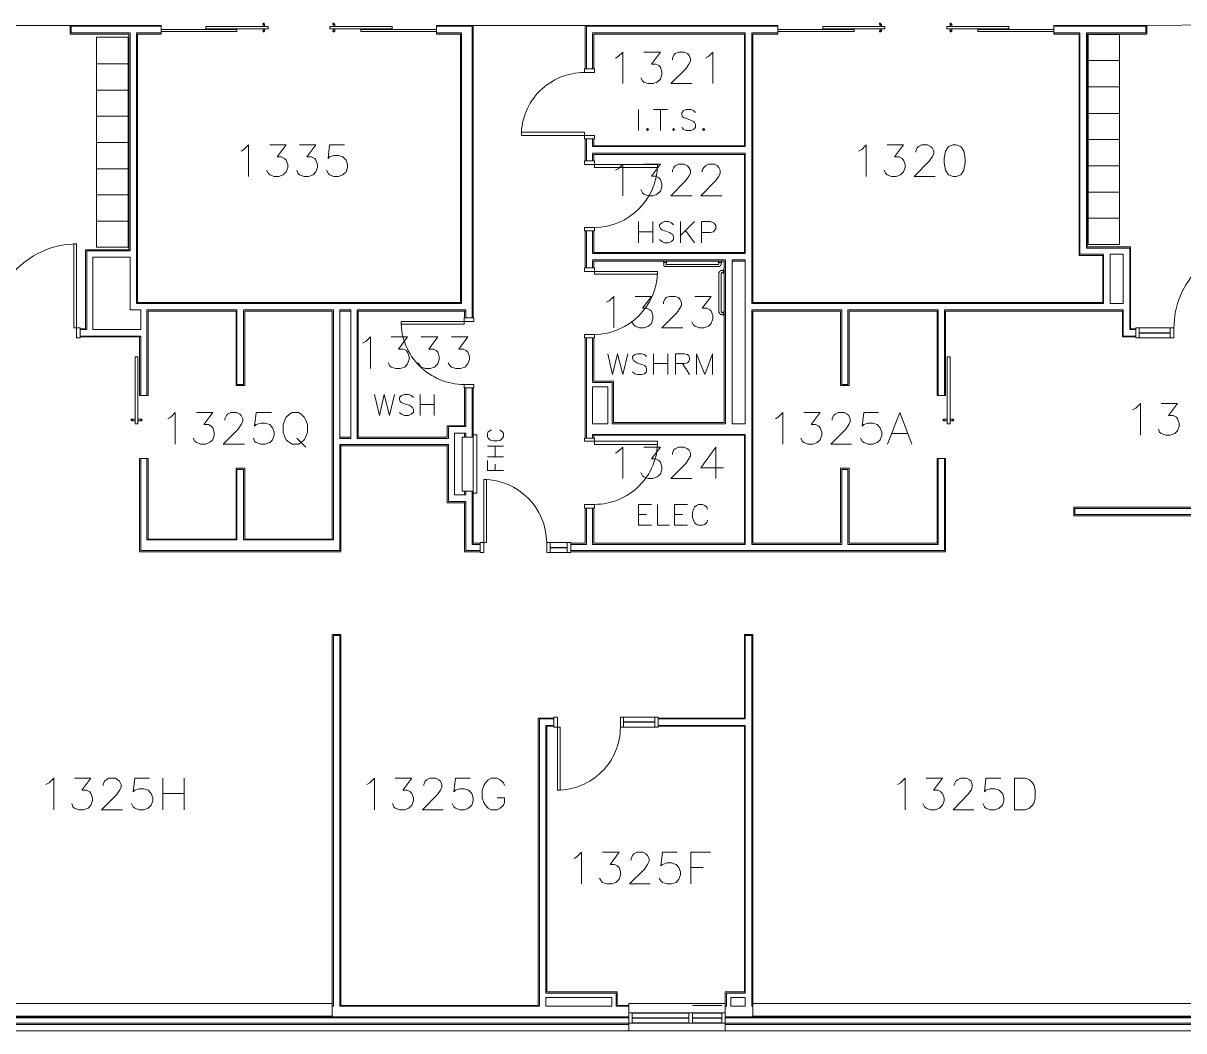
# Model space of a CAD drawing. Header units: millimetres. Extents: x 171 to 6612, y 356 to 4695.
# Drawn here: x 3106 to 3770, y 1462 to 2038 of the extents above; entities that cross this region are included whole.
import ezdxf

# ---------------------------------------------------------------- set-up
doc = ezdxf.new("R2010")
doc.units = ezdxf.units.MM
for name, color, linetype in [('descriptions', 252, 'Continuous'), ('doors', 170, 'Continuous'), ('rooms', 30, 'Continuous'), ('walls', 7, 'Continuous'), ('washrooms', 192, 'Continuous')]:
    doc.layers.add(name, color=color, linetype=linetype)

msp = doc.modelspace()

# ---------------------------------------------------------------- linework, layer by layer
at = {"layer": 'descriptions', "lineweight": 9}
for points in [[(3457.8, 1988.45), (3457.8, 1976.29)], [(3466.46, 1988.45), (3474.41, 1988.45)], [(3470.43, 1988.45), (3470.43, 1976.29)], [(3490.55, 1986.58), (3489.38, 1987.75), (3487.74, 1988.45), (3485.4, 1988.45), (3483.53, 1987.75), (3482.6, 1986.58), (3482.6, 1985.41), (3483.06, 1984.24), (3483.53, 1983.78), (3484.7, 1983.31), (3488.21, 1982.14), (3489.38, 1981.44), (3489.85, 1980.97), (3490.55, 1979.8), (3490.55, 1978.16), (3489.38, 1976.99), (3487.74, 1976.29), (3485.4, 1976.29), (3483.53, 1976.99), (3482.6, 1978.16)], [(3457.8, 1924.36), (3457.8, 1912.2)], [(3465.99, 1924.36), (3465.99, 1912.2)], [(3477.92, 1922.49), (3476.75, 1923.66), (3475.11, 1924.36), (3472.77, 1924.36), (3471.13, 1923.66), (3469.97, 1922.49), (3469.97, 1921.55), (3470.43, 1920.38), (3471.13, 1919.68), (3472.3, 1919.21), (3475.58, 1918.04), (3476.75, 1917.34), (3477.45, 1916.88), (3477.92, 1915.71), (3477.92, 1914.07), (3476.75, 1912.9), (3475.11, 1912.2), (3472.77, 1912.2), (3471.13, 1912.9), (3469.97, 1914.07)], [(3481.9, 1924.36), (3481.9, 1912.2)], [(3489.85, 1924.36), (3481.9, 1916.41)], [(3493.82, 1912.2), (3493.82, 1924.36), (3498.97, 1924.36), (3500.84, 1923.66), (3501.31, 1923.19), (3502.01, 1922.02), (3502.01, 1920.38), (3501.31, 1919.21), (3500.84, 1918.51), (3498.97, 1918.04), (3493.82, 1918.04)], [(3457.8, 1918.51), (3465.99, 1918.51)], [(3484.7, 1919.21), (3489.85, 1912.2)], [(3306.93, 1825.41), (3309.73, 1813.48), (3312.54, 1825.41), (3315.58, 1813.48), (3318.39, 1825.41)], [(3329.15, 1823.78), (3327.98, 1824.95), (3326.34, 1825.41), (3324, 1825.41), (3322.36, 1824.95), (3321.19, 1823.78), (3321.19, 1822.61), (3321.66, 1821.44), (3322.36, 1820.97), (3323.53, 1820.27), (3326.81, 1819.33), (3327.98, 1818.63), (3328.68, 1818.16), (3329.15, 1816.99), (3329.15, 1815.12), (3327.98, 1814.19), (3326.34, 1813.48), (3324, 1813.48), (3322.36, 1814.19), (3321.19, 1815.12)], [(3333.12, 1825.41), (3333.12, 1813.48)], [(3341.08, 1825.41), (3341.08, 1813.48)], [(3333.12, 1819.8), (3341.08, 1819.8)], [(3465.29, 1750.79), (3457.8, 1750.79), (3457.8, 1762.72), (3465.29, 1762.72)], [(3468.8, 1762.72), (3468.8, 1750.79), (3475.58, 1750.79)], [(3485.87, 1750.79), (3478.39, 1750.79), (3478.39, 1762.72), (3485.87, 1762.72)], [(3497.33, 1759.92), (3496.87, 1761.09), (3495.7, 1762.02), (3494.53, 1762.72), (3492.19, 1762.72), (3491.02, 1762.02), (3489.85, 1761.09), (3489.38, 1759.92), (3488.68, 1758.05), (3488.68, 1755.24), (3489.38, 1753.6), (3489.85, 1752.43), (3491.02, 1751.26), (3492.19, 1750.79), (3494.53, 1750.79), (3495.7, 1751.26), (3496.87, 1752.43), (3497.33, 1753.6)], [(3457.8, 1756.88), (3462.48, 1756.88)], [(3478.39, 1756.88), (3483.06, 1756.88)]]:
    msp.add_lwpolyline(points, dxfattribs=at)
for points in [[(3462.95, 1977.46), (3462.48, 1976.99), (3462.95, 1976.29), (3463.65, 1976.99)], [(3477.92, 1977.46), (3477.45, 1976.99), (3477.92, 1976.29), (3478.39, 1976.99)], [(3494.99, 1977.46), (3494.53, 1976.99), (3494.99, 1976.29), (3495.7, 1976.99)]]:
    msp.add_lwpolyline(points, close=True, dxfattribs=at)
at = {"layer": 'descriptions', "lineweight": 5}
for points in [[(3373.59, 1805.3), (3372.89, 1804.83), (3371.95, 1804.13), (3371.49, 1803.19), (3371.49, 1801.55), (3371.95, 1800.62), (3372.89, 1799.68), (3373.59, 1799.21), (3374.99, 1798.98), (3377.1, 1798.98), (3378.5, 1799.21), (3379.21, 1799.68), (3380.14, 1800.62), (3380.61, 1801.55), (3380.61, 1803.19), (3380.14, 1804.13), (3379.21, 1804.83), (3378.5, 1805.3)], [(3371.49, 1795.94), (3380.61, 1795.94)], [(3375.93, 1789.86), (3375.93, 1795.94)], [(3371.49, 1789.86), (3380.61, 1789.86)], [(3380.61, 1782.14), (3371.49, 1782.14), (3371.49, 1787.75)], [(3375.93, 1782.14), (3375.93, 1785.65)]]:
    msp.add_lwpolyline(points, dxfattribs=at)
at = {"layer": 'doors', "lineweight": 9}
for centre, radius, start, end in [((3426.91, 1973.5), 36.01, 89.97254, 180.02746), ((3432.3, 1957.34), 36.49, 270.73452, 359.26548), ((3136.6, 1863.58), 47.92, 89.95887, 180.04113), ((3811.92, 1863.58), 47.92, 89.95887, 180.04113), ((3432.3, 1896.29), 36.49, 270.73452, 359.26548), ((3358.14, 1867.27), 36.01, 179.97254, 270.02746), ((3432.79, 1798.73), 36.01, 269.97254, 0.02746), ((3368.91, 1740.5), 36.49, 0.73452, 89.26548), ((3411.5, 1635.46), 36.01, 269.97254, 0.02746)]:
    msp.add_arc(centre, radius, start, end, dxfattribs=at)
at = {"layer": 'rooms', "lineweight": 9}
for points in [[(3444.7, 2017.69), (3446.34, 2018.63), (3448.91, 2021.2), (3448.91, 2003.19)], [(3460.84, 2021.2), (3470.43, 2021.2), (3465.29, 2014.18), (3467.86, 2014.18), (3469.5, 2013.48), (3470.43, 2012.55), (3471.13, 2009.97), (3471.13, 2008.34), (3470.43, 2005.76), (3468.56, 2003.89), (3465.99, 2003.19), (3463.42, 2003.19), (3460.84, 2003.89), (3460.14, 2004.83), (3459.21, 2006.47)], [(3477.22, 2016.76), (3477.22, 2017.69), (3478.15, 2019.33), (3478.85, 2020.27), (3480.73, 2021.2), (3484, 2021.2), (3485.87, 2020.27), (3486.57, 2019.33), (3487.51, 2017.69), (3487.51, 2016.06), (3486.57, 2014.18), (3484.94, 2011.61), (3476.28, 2003.19), (3488.44, 2003.19)], [(3496.16, 2017.69), (3497.8, 2018.63), (3500.37, 2021.2), (3500.37, 2003.19)], [(3230.67, 1964.59), (3232.31, 1965.53), (3234.88, 1968.1), (3234.88, 1950.09)], [(3247.04, 1968.1), (3256.4, 1968.1), (3251.25, 1961.32), (3253.83, 1961.32), (3255.46, 1960.38), (3256.4, 1959.45), (3257.33, 1956.88), (3257.33, 1955.24), (3256.4, 1952.66), (3254.76, 1951.03), (3252.19, 1950.09), (3249.62, 1950.09), (3247.04, 1951.03), (3246.11, 1951.96), (3245.17, 1953.6)], [(3264.12, 1968.1), (3273.47, 1968.1), (3268.33, 1961.32), (3270.9, 1961.32), (3272.77, 1960.38), (3273.47, 1959.45), (3274.41, 1956.88), (3274.41, 1955.24), (3273.47, 1952.66), (3271.84, 1951.03), (3269.26, 1950.09), (3266.69, 1950.09), (3264.12, 1951.03), (3263.18, 1951.96), (3262.48, 1953.6)], [(3289.85, 1968.1), (3281.19, 1968.1), (3280.49, 1960.38), (3281.19, 1961.32), (3283.77, 1962.02), (3286.34, 1962.02), (3288.91, 1961.32), (3290.78, 1959.45), (3291.49, 1956.88), (3291.49, 1955.24), (3290.78, 1952.66), (3288.91, 1951.03), (3286.34, 1950.09), (3283.77, 1950.09), (3281.19, 1951.03), (3280.49, 1951.96), (3279.56, 1953.6)], [(3583.65, 1964.59), (3585.52, 1965.53), (3588.09, 1968.1), (3588.09, 1950.09)], [(3600.02, 1968.1), (3609.38, 1968.1), (3604.23, 1961.32), (3606.81, 1961.32), (3608.68, 1960.38), (3609.38, 1959.45), (3610.32, 1956.88), (3610.32, 1955.24), (3609.38, 1952.66), (3607.74, 1951.03), (3605.17, 1950.09), (3602.6, 1950.09), (3600.02, 1951.03), (3599.09, 1951.96), (3598.39, 1953.6)], [(3616.4, 1963.89), (3616.4, 1964.59), (3617.1, 1966.47), (3618.04, 1967.17), (3619.67, 1968.1), (3623.18, 1968.1), (3624.82, 1967.17), (3625.75, 1966.47), (3626.69, 1964.59), (3626.69, 1962.96), (3625.75, 1961.32), (3624.12, 1958.75), (3615.46, 1950.09), (3627.39, 1950.09)], [(3444.7, 1953.6), (3446.34, 1954.54), (3448.91, 1957.11), (3448.91, 1939.1)], [(3460.84, 1957.11), (3470.43, 1957.11), (3465.29, 1950.33), (3467.86, 1950.33), (3469.5, 1949.39), (3470.43, 1948.45), (3471.13, 1945.88), (3471.13, 1944.24), (3470.43, 1941.67), (3468.56, 1940.03), (3465.99, 1939.1), (3463.42, 1939.1), (3460.84, 1940.03), (3460.14, 1940.73), (3459.21, 1942.61)], [(3477.22, 1952.66), (3477.22, 1953.6), (3478.15, 1955.24), (3478.85, 1956.17), (3480.73, 1957.11), (3484, 1957.11), (3485.87, 1956.17), (3486.57, 1955.24), (3487.51, 1953.6), (3487.51, 1951.96), (3486.57, 1950.33), (3484.94, 1947.75), (3476.28, 1939.1), (3488.44, 1939.1)], [(3494.29, 1952.66), (3494.29, 1953.6), (3495.23, 1955.24), (3496.16, 1956.17), (3497.8, 1957.11), (3501.31, 1957.11), (3502.95, 1956.17), (3503.88, 1955.24), (3504.59, 1953.6), (3504.59, 1951.96), (3503.88, 1950.33), (3502.01, 1947.75), (3493.59, 1939.1), (3505.52, 1939.1)], [(3439.56, 1878.28), (3441.19, 1878.98), (3443.77, 1881.55), (3443.77, 1863.54)], [(3455.93, 1881.55), (3465.29, 1881.55), (3460.14, 1874.77), (3462.71, 1874.77), (3464.35, 1873.83), (3465.29, 1873.13), (3465.99, 1870.56), (3465.99, 1868.69), (3465.29, 1866.12), (3463.65, 1864.48), (3461.08, 1863.54), (3458.5, 1863.54), (3455.93, 1864.48), (3454.99, 1865.41), (3454.06, 1867.05)], [(3472.07, 1877.34), (3472.07, 1878.28), (3473.01, 1879.92), (3473.71, 1880.85), (3475.58, 1881.55), (3478.85, 1881.55), (3480.73, 1880.85), (3481.43, 1879.92), (3482.36, 1878.28), (3482.36, 1876.41), (3481.43, 1874.77), (3479.79, 1872.2), (3471.13, 1863.54), (3483.3, 1863.54)], [(3490.08, 1881.55), (3499.44, 1881.55), (3494.29, 1874.77), (3496.87, 1874.77), (3498.74, 1873.83), (3499.44, 1873.13), (3500.37, 1870.56), (3500.37, 1868.69), (3499.44, 1866.12), (3497.8, 1864.48), (3495.23, 1863.54), (3492.66, 1863.54), (3490.08, 1864.48), (3489.15, 1865.41), (3488.44, 1867.05)], [(3300.14, 1854.89), (3302.01, 1855.82), (3304.59, 1858.4), (3304.59, 1840.38)], [(3316.52, 1858.4), (3325.87, 1858.4), (3320.73, 1851.38), (3323.3, 1851.38), (3325.17, 1850.68), (3325.87, 1849.74), (3326.81, 1847.17), (3326.81, 1845.53), (3325.87, 1842.96), (3324.23, 1841.09), (3321.66, 1840.38), (3319.09, 1840.38), (3316.52, 1841.09), (3315.58, 1842.02), (3314.88, 1843.66)], [(3333.59, 1858.4), (3343.18, 1858.4), (3338.04, 1851.38), (3340.61, 1851.38), (3342.25, 1850.68), (3343.18, 1849.74), (3343.88, 1847.17), (3343.88, 1845.53), (3343.18, 1842.96), (3341.31, 1841.09), (3338.74, 1840.38), (3336.16, 1840.38), (3333.59, 1841.09), (3332.89, 1842.02), (3331.95, 1843.66)], [(3350.9, 1858.4), (3360.26, 1858.4), (3355.11, 1851.38), (3357.69, 1851.38), (3359.32, 1850.68), (3360.26, 1849.74), (3361.19, 1847.17), (3361.19, 1845.53), (3360.26, 1842.96), (3358.62, 1841.09), (3356.05, 1840.38), (3353.47, 1840.38), (3350.9, 1841.09), (3349.97, 1842.02), (3349.03, 1843.66)], [(3740.37, 1816.76), (3742.25, 1817.69), (3744.82, 1820.27), (3744.82, 1802.26)], [(3756.75, 1820.27), (3766.1, 1820.27), (3760.96, 1813.48), (3763.53, 1813.48), (3765.4, 1812.55), (3766.1, 1811.61), (3767.04, 1809.04), (3767.04, 1807.4), (3766.1, 1804.83), (3764.47, 1803.19), (3761.89, 1802.26), (3759.32, 1802.26), (3756.75, 1803.19), (3755.81, 1803.89), (3755.11, 1805.76)], [(3188.8, 1811.61), (3190.43, 1812.55), (3193.01, 1815.12), (3193.01, 1797.11)], [(3205.17, 1815.12), (3214.53, 1815.12), (3209.38, 1808.34), (3211.95, 1808.34), (3213.59, 1807.4), (3214.53, 1806.47), (3215.23, 1803.89), (3215.23, 1802.26), (3214.53, 1799.68), (3212.66, 1798.05), (3210.32, 1797.11), (3207.74, 1797.11), (3205.17, 1798.05), (3204.24, 1798.75), (3203.3, 1800.62)], [(3221.31, 1810.91), (3221.31, 1811.61), (3222.25, 1813.48), (3222.95, 1814.19), (3224.82, 1815.12), (3228.09, 1815.12), (3229.97, 1814.19), (3230.67, 1813.48), (3231.6, 1811.61), (3231.6, 1809.98), (3230.67, 1808.34), (3229.03, 1805.76), (3220.38, 1797.11), (3232.54, 1797.11)], [(3247.98, 1815.12), (3239.32, 1815.12), (3238.39, 1807.4), (3239.32, 1808.34), (3241.9, 1809.04), (3244.47, 1809.04), (3247.04, 1808.34), (3248.68, 1806.47), (3249.62, 1803.89), (3249.62, 1802.26), (3248.68, 1799.68), (3247.04, 1798.05), (3244.47, 1797.11), (3241.9, 1797.11), (3239.32, 1798.05), (3238.39, 1798.75), (3237.69, 1800.62)], [(3536.16, 1811.61), (3537.8, 1812.55), (3540.37, 1815.12), (3540.37, 1797.11)], [(3552.3, 1815.12), (3561.66, 1815.12), (3556.51, 1808.34), (3559.09, 1808.34), (3560.96, 1807.4), (3561.66, 1806.47), (3562.6, 1803.89), (3562.6, 1802.26), (3561.66, 1799.68), (3560.02, 1798.05), (3557.45, 1797.11), (3554.88, 1797.11), (3552.3, 1798.05), (3551.37, 1798.75), (3550.67, 1800.62)], [(3568.68, 1810.91), (3568.68, 1811.61), (3569.38, 1813.48), (3570.32, 1814.19), (3571.95, 1815.12), (3575.46, 1815.12), (3577.1, 1814.19), (3578.04, 1813.48), (3578.97, 1811.61), (3578.97, 1809.98), (3578.04, 1808.34), (3576.4, 1805.76), (3567.74, 1797.11), (3579.67, 1797.11)], [(3595.11, 1815.12), (3586.69, 1815.12), (3585.75, 1807.4), (3586.69, 1808.34), (3589.26, 1809.04), (3591.84, 1809.04), (3594.41, 1808.34), (3596.05, 1806.47), (3596.98, 1803.89), (3596.98, 1802.26), (3596.05, 1799.68), (3594.41, 1798.05), (3591.84, 1797.11), (3589.26, 1797.11), (3586.69, 1798.05), (3585.75, 1798.75), (3584.82, 1800.62)], [(3600.26, 1797.11), (3607.27, 1815.12), (3614.06, 1797.11)], [(3262.48, 1800.62), (3267.63, 1795.47)], [(3602.83, 1803.19), (3611.49, 1803.19)], [(3444.7, 1791.96), (3446.34, 1792.9), (3448.91, 1795.47), (3448.91, 1777.46)], [(3460.84, 1795.47), (3470.43, 1795.47), (3465.29, 1788.69), (3467.86, 1788.69), (3469.5, 1787.75), (3470.43, 1786.82), (3471.13, 1784.24), (3471.13, 1782.61), (3470.43, 1780.03), (3468.56, 1778.4), (3465.99, 1777.46), (3463.42, 1777.46), (3460.84, 1778.4), (3460.14, 1779.1), (3459.21, 1780.97)], [(3477.22, 1791.26), (3477.22, 1791.96), (3478.15, 1793.83), (3478.85, 1794.54), (3480.73, 1795.47), (3484, 1795.47), (3485.87, 1794.54), (3486.57, 1793.83), (3487.51, 1791.96), (3487.51, 1790.33), (3486.57, 1788.69), (3484.94, 1786.12), (3476.28, 1777.46), (3488.44, 1777.46)], [(3502.01, 1777.46), (3502.01, 1795.47), (3493.59, 1783.54), (3506.46, 1783.54)], [(3119.09, 1602.72), (3120.96, 1603.66), (3123.53, 1606.23), (3123.53, 1588.22)], [(3135.46, 1606.23), (3144.82, 1606.23), (3139.67, 1599.45), (3142.25, 1599.45), (3144.12, 1598.51), (3144.82, 1597.58), (3145.76, 1595.01), (3145.76, 1593.37), (3144.82, 1590.79), (3143.18, 1589.16), (3140.61, 1588.22), (3138.04, 1588.22), (3135.46, 1589.16), (3134.53, 1589.86), (3133.83, 1591.73)], [(3151.84, 1602.02), (3151.84, 1602.72), (3152.54, 1604.6), (3153.48, 1605.3), (3155.11, 1606.23), (3158.62, 1606.23), (3160.26, 1605.3), (3161.19, 1604.6), (3162.13, 1602.72), (3162.13, 1601.09), (3161.19, 1599.45), (3159.56, 1596.88), (3150.9, 1588.22), (3162.83, 1588.22)], [(3178.27, 1606.23), (3169.85, 1606.23), (3168.91, 1598.51), (3169.85, 1599.45), (3172.42, 1600.15), (3175, 1600.15), (3177.57, 1599.45), (3179.21, 1597.58), (3180.14, 1595.01), (3180.14, 1593.37), (3179.21, 1590.79), (3177.57, 1589.16), (3175, 1588.22), (3172.42, 1588.22), (3169.85, 1589.16), (3168.91, 1589.86), (3167.98, 1591.73)], [(3185.99, 1606.23), (3185.99, 1588.22)], [(3198.15, 1606.23), (3198.15, 1588.22)], [(3302.48, 1602.72), (3304.35, 1603.66), (3306.93, 1606.23), (3306.93, 1588.22)], [(3318.85, 1606.23), (3328.21, 1606.23), (3323.07, 1599.45), (3325.64, 1599.45), (3327.51, 1598.51), (3328.21, 1597.58), (3329.15, 1595.01), (3329.15, 1593.37), (3328.21, 1590.79), (3326.57, 1589.16), (3324, 1588.22), (3321.43, 1588.22), (3318.85, 1589.16), (3317.92, 1589.86), (3317.22, 1591.73)], [(3335.23, 1602.02), (3335.23, 1602.72), (3335.93, 1604.6), (3336.87, 1605.3), (3338.5, 1606.23), (3342.01, 1606.23), (3343.65, 1605.3), (3344.59, 1604.6), (3345.52, 1602.72), (3345.52, 1601.09), (3344.59, 1599.45), (3342.95, 1596.88), (3334.29, 1588.22), (3346.22, 1588.22)], [(3361.66, 1606.23), (3353.24, 1606.23), (3352.3, 1598.51), (3353.24, 1599.45), (3355.81, 1600.15), (3358.39, 1600.15), (3360.73, 1599.45), (3362.6, 1597.58), (3363.3, 1595.01), (3363.3, 1593.37), (3362.6, 1590.79), (3360.73, 1589.16), (3358.39, 1588.22), (3355.81, 1588.22), (3353.24, 1589.16), (3352.3, 1589.86), (3351.37, 1591.73)], [(3381.31, 1602.02), (3380.61, 1603.66), (3378.74, 1605.3), (3377.1, 1606.23), (3373.59, 1606.23), (3371.95, 1605.3), (3370.32, 1603.66), (3369.38, 1602.02), (3368.45, 1599.45), (3368.45, 1595.01), (3369.38, 1592.43), (3370.32, 1590.79), (3371.95, 1589.16), (3373.59, 1588.22), (3377.1, 1588.22), (3378.74, 1589.16), (3380.61, 1590.79), (3381.31, 1592.43), (3381.31, 1595.01), (3377.1, 1595.01)], [(3605.87, 1602.72), (3607.74, 1603.66), (3610.32, 1606.23), (3610.32, 1588.22)], [(3622.25, 1606.23), (3631.6, 1606.23), (3626.46, 1599.45), (3629.03, 1599.45), (3630.67, 1598.51), (3631.6, 1597.58), (3632.54, 1595.01), (3632.54, 1593.37), (3631.6, 1590.79), (3629.96, 1589.16), (3627.39, 1588.22), (3624.82, 1588.22), (3622.25, 1589.16), (3621.31, 1589.86), (3620.37, 1591.73)], [(3638.39, 1602.02), (3638.39, 1602.72), (3639.32, 1604.6), (3640.26, 1605.3), (3641.89, 1606.23), (3645.4, 1606.23), (3647.04, 1605.3), (3647.98, 1604.6), (3648.68, 1602.72), (3648.68, 1601.09), (3647.98, 1599.45), (3646.11, 1596.88), (3637.68, 1588.22), (3649.61, 1588.22)], [(3665.05, 1606.23), (3656.4, 1606.23), (3655.7, 1598.51), (3656.4, 1599.45), (3658.97, 1600.15), (3661.54, 1600.15), (3664.12, 1599.45), (3665.99, 1597.58), (3666.69, 1595.01), (3666.69, 1593.37), (3665.99, 1590.79), (3664.12, 1589.16), (3661.54, 1588.22), (3658.97, 1588.22), (3656.4, 1589.16), (3655.7, 1589.86), (3654.76, 1591.73)], [(3185.99, 1597.58), (3198.15, 1597.58)], [(3421.08, 1560.39), (3422.71, 1561.32), (3425.29, 1563.89), (3425.29, 1545.88)], [(3437.22, 1563.89), (3446.81, 1563.89), (3441.66, 1556.88), (3444.23, 1556.88), (3445.87, 1556.17), (3446.81, 1555.24), (3447.51, 1552.67), (3447.51, 1551.03), (3446.81, 1548.46), (3444.94, 1546.58), (3442.36, 1545.88), (3439.79, 1545.88), (3437.22, 1546.58), (3436.52, 1547.52), (3435.58, 1549.16)], [(3453.59, 1559.45), (3453.59, 1560.39), (3454.53, 1562.02), (3455.23, 1562.96), (3457.1, 1563.89), (3460.37, 1563.89), (3462.01, 1562.96), (3462.95, 1562.02), (3463.88, 1560.39), (3463.88, 1558.75), (3462.95, 1556.88), (3461.31, 1554.3), (3452.66, 1545.88), (3464.59, 1545.88)], [(3480.02, 1563.89), (3471.6, 1563.89), (3470.67, 1556.17), (3471.6, 1556.88), (3474.18, 1557.81), (3476.75, 1557.81), (3479.32, 1556.88), (3480.96, 1555.24), (3481.9, 1552.67), (3481.9, 1551.03), (3480.96, 1548.46), (3479.32, 1546.58), (3476.75, 1545.88), (3474.18, 1545.88), (3471.6, 1546.58), (3470.67, 1547.52), (3469.73, 1549.16)], [(3487.74, 1545.88), (3487.74, 1563.89), (3498.97, 1563.89)], [(3487.74, 1555.24), (3494.76, 1555.24)]]:
    msp.add_lwpolyline(points, dxfattribs=at)
for points in [[(3637.68, 1968.1), (3635.11, 1967.17), (3633.47, 1964.59), (3632.54, 1960.38), (3632.54, 1957.81), (3633.47, 1953.6), (3635.11, 1951.03), (3637.68, 1950.09), (3639.56, 1950.09), (3642.13, 1951.03), (3643.77, 1953.6), (3644.7, 1957.81), (3644.7, 1960.38), (3643.77, 1964.59), (3642.13, 1967.17), (3639.56, 1968.1)], [(3259.91, 1815.12), (3258.27, 1814.19), (3256.4, 1812.55), (3255.7, 1810.91), (3254.76, 1808.34), (3254.76, 1803.89), (3255.7, 1801.32), (3256.4, 1799.68), (3258.27, 1798.05), (3259.91, 1797.11), (3263.42, 1797.11), (3265.05, 1798.05), (3266.69, 1799.68), (3267.63, 1801.32), (3268.56, 1803.89), (3268.56, 1808.34), (3267.63, 1810.91), (3266.69, 1812.55), (3265.05, 1814.19), (3263.42, 1815.12)], [(3672.77, 1588.22), (3672.77, 1606.23), (3678.85, 1606.23), (3681.43, 1605.3), (3683.06, 1603.66), (3684, 1602.02), (3684.7, 1599.45), (3684.7, 1595.01), (3684, 1592.43), (3683.06, 1590.79), (3681.43, 1589.16), (3678.85, 1588.22)]]:
    msp.add_lwpolyline(points, close=True, dxfattribs=at)
at = {"layer": 'walls', "color": 11, "lineweight": 9, "true_color": 0xf27172}
for points in [[(3243.16, 2037.31, 1.000002), (3243.86, 2037.31, 1.000002)], [(3283.16, 2037.31, 1.000002), (3283.86, 2037.31, 1.000002)], [(3595.69, 2037.31, 1.000002), (3596.39, 2037.31, 1.000002)], [(3635.92, 2037.31, 1.000002), (3636.63, 2037.31, 1.000002)], [(3243.16, 2033.1, 1.000002), (3243.86, 2033.1, 1.000002)], [(3283.16, 2033.1, 1.000002), (3283.86, 2033.1, 1.000002)], [(3595.69, 2033.1, 1.000002), (3596.39, 2033.1, 1.000002)], [(3635.92, 2033.1, 1.000002), (3636.63, 2033.1, 1.000002)]]:
    msp.add_lwpolyline(points, format="xyb", close=True, dxfattribs=at)
for points in [[(3243.3, 2037.11), (3243.3, 2035.71)], [(3244, 2035.71), (3244, 2037.11)], [(3283.53, 2035.71), (3283.53, 2037.11)], [(3284.24, 2037.11), (3284.24, 2035.71)], [(3596.05, 2037.11), (3596.05, 2035.71)], [(3596.75, 2035.71), (3596.75, 2037.11)], [(3636.05, 2035.71), (3636.05, 2037.11)], [(3636.98, 2037.11), (3636.98, 2035.71)], [(3363.3, 1869.39), (3363.3, 2036.41), (3342.48, 2036.41), (3342.48, 2031.49), (3356.05, 2031.49), (3356.05, 1878.04), (3171.49, 1878.04), (3171.49, 2031.49), (3185.05, 2031.49), (3185.05, 2036.41), (3132.89, 2036.41), (3132.89, 2031.49), (3166.57, 2031.49), (3166.57, 1908.22), (3141.78, 1908.22), (3141.78, 1863.07), (3138.74, 1863.07)], [(3138.74, 1862.61), (3142.48, 1862.61), (3142.48, 1907.52), (3167.28, 1907.52), (3167.28, 2032.2), (3133.59, 2032.2), (3133.59, 2035.94), (3185.05, 2035.94)], [(3185.05, 2032.2), (3170.79, 2032.2), (3170.79, 1877.58), (3356.75, 1877.58), (3356.75, 2032.2), (3342.48, 2032.2)], [(3185.05, 2034.07), (3228.33, 2034.07), (3228.33, 2032.9), (3185.05, 2032.9)], [(3243.3, 2034.54), (3243.3, 2032.9)], [(3244, 2032.9), (3244, 2034.54)], [(3283.53, 2032.9), (3283.53, 2034.54)], [(3284.24, 2034.54), (3284.24, 2032.9)], [(3342.48, 2034.07), (3299.21, 2034.07), (3299.21, 2032.9), (3342.48, 2032.9)], [(3362.83, 1869.39), (3362.83, 2035.94), (3342.48, 2035.94)], [(3742.25, 1863.07), (3739.2, 1863.07), (3739.2, 1909.86), (3714.41, 1909.86), (3714.41, 2031.49), (3748.56, 2031.49), (3748.56, 2036.41), (3695.23, 2036.41), (3695.23, 2031.49), (3709.73, 2031.49), (3709.73, 1904.95), (3723.3, 1904.95), (3723.3, 1878.04), (3523.3, 1878.04), (3523.3, 2031.49), (3537.57, 2031.49), (3537.57, 2036.41), (3427.39, 2036.41), (3427.39, 2011.61)], [(3428.09, 2011.61), (3428.09, 2035.94), (3537.57, 2035.94)], [(3431.6, 1971.61), (3431.6, 1967.17), (3518.85, 1967.17), (3518.85, 2032.2), (3431.6, 2032.2), (3431.6, 2011.61)], [(3432.3, 2011.61), (3432.3, 2031.49), (3518.39, 2031.49), (3518.39, 1967.64), (3432.3, 1967.64), (3432.3, 1971.61)], [(3537.57, 2032.2), (3522.6, 2032.2), (3522.6, 1877.58), (3523.3, 1877.58), (3723.77, 1877.58), (3723.77, 1905.65), (3723.3, 1905.65), (3710.2, 1905.65), (3710.2, 2032.2), (3695.23, 2032.2)], [(3537.57, 2034.07), (3581.08, 2034.07), (3581.08, 2032.9), (3537.57, 2032.9)], [(3596.05, 2034.54), (3596.05, 2032.9)], [(3596.75, 2032.9), (3596.75, 2034.54)], [(3636.05, 2032.9), (3636.05, 2034.54)], [(3636.98, 2034.54), (3636.98, 2032.9)], [(3695.23, 2034.07), (3651.95, 2034.07), (3651.95, 2032.9), (3695.23, 2032.9)], [(3742.25, 1862.61), (3738.74, 1862.61), (3738.74, 1909.16), (3713.94, 1909.16), (3713.94, 2032.2), (3747.86, 2032.2), (3747.86, 2035.94), (3695.23, 2035.94)], [(3427.39, 1971.61), (3427.39, 1958.98)], [(3428.09, 1958.98), (3428.09, 1971.61)], [(3431.6, 1958.98), (3431.6, 1963.42), (3518.85, 1963.42), (3518.85, 1906.12), (3431.6, 1906.12), (3431.6, 1918.98)], [(3432.3, 1958.98), (3432.3, 1962.72), (3518.39, 1962.72), (3518.39, 1906.58), (3432.3, 1906.58), (3432.3, 1918.98)], [(3427.39, 1918.98), (3427.39, 1897.93)], [(3428.09, 1897.93), (3428.09, 1918.98)], [(3431.6, 1857.93), (3431.6, 1832.43), (3442.83, 1832.43), (3442.83, 1808.81), (3507.63, 1808.81), (3507.63, 1902.37), (3431.6, 1902.37), (3431.6, 1897.93)], [(3432.3, 1897.93), (3432.3, 1901.67), (3506.92, 1901.67), (3506.92, 1809.51), (3443.53, 1809.51), (3443.53, 1833.13), (3432.3, 1833.13), (3432.3, 1857.93)], [(3511.37, 1901.67), (3511.37, 1808.81), (3518.85, 1808.81), (3518.85, 1901.67)], [(3138.74, 1858.4), (3172.66, 1858.4), (3172.66, 1824.95), (3177.57, 1824.95), (3177.57, 1873.13), (3227.86, 1873.13), (3227.86, 1830.56), (3232.77, 1830.56), (3232.77, 1873.13), (3282.83, 1873.13), (3282.83, 1742.84), (3232.77, 1742.84), (3232.77, 1783.31), (3227.86, 1783.31), (3227.86, 1742.84), (3177.57, 1742.84), (3177.57, 1788.92), (3172.66, 1788.92), (3177.57, 1788.92)], [(3176.87, 1824.95), (3176.87, 1873.83), (3228.33, 1873.83), (3228.33, 1831.26), (3232.07, 1831.26), (3232.07, 1873.83), (3283.53, 1873.83), (3283.53, 1742.37), (3232.07, 1742.37), (3232.07, 1782.61), (3228.33, 1782.61), (3228.33, 1742.37), (3176.87, 1742.37), (3176.87, 1788.92)], [(3293.36, 1801.09), (3293.36, 1800.38), (3287.04, 1800.38), (3287.04, 1801.09), (3287.04, 1873.13), (3287.04, 1873.83), (3293.36, 1873.83), (3293.36, 1873.13)], [(3287.04, 1873.13), (3293.36, 1873.13), (3293.36, 1801.09), (3287.04, 1801.09)], [(3359.09, 1869.39), (3359.09, 1873.83), (3297.1, 1873.83), (3297.1, 1800.38), (3349.26, 1800.38), (3349.26, 1807.17), (3359.09, 1807.17), (3359.09, 1829.39)], [(3297.1, 1801.09), (3297.57, 1801.09), (3297.57, 1873.13), (3358.39, 1873.13), (3358.39, 1869.39)], [(3359.09, 1873.13), (3358.39, 1873.13)], [(3362.83, 1877.58), (3363.3, 1877.58)], [(3419.21, 1735.59), (3633.47, 1735.59), (3633.47, 1788.92), (3628.56, 1788.92), (3628.56, 1740.5), (3578.27, 1740.5), (3578.27, 1783.31), (3573.36, 1783.31), (3573.36, 1740.5), (3523.3, 1740.5), (3523.3, 1873.13), (3573.36, 1873.13), (3573.36, 1830.56), (3578.27, 1830.56), (3578.27, 1873.13), (3628.56, 1873.13), (3628.56, 1824.95), (3633.47, 1824.95), (3628.56, 1824.95)], [(3629.26, 1788.92), (3629.26, 1739.8), (3577.57, 1739.8), (3577.57, 1782.61), (3574.06, 1782.61), (3574.06, 1739.8), (3522.6, 1739.8), (3522.6, 1873.83), (3574.06, 1873.83), (3574.06, 1831.26), (3577.57, 1831.26), (3577.57, 1873.83), (3629.26, 1873.83), (3629.26, 1824.95)], [(3632.77, 1824.95), (3632.77, 1873.83), (3734.99, 1873.83), (3734.99, 1858.86), (3742.25, 1858.86)], [(3633.47, 1824.95), (3633.47, 1873.13), (3734.53, 1873.13), (3734.53, 1858.4), (3742.25, 1858.4)], [(3739.2, 1873.83), (3738.74, 1873.83)], [(3739.2, 1873.13), (3738.74, 1873.13)], [(3739.2, 1866.58), (3739.2, 1866.58)], [(3173.36, 1824.95), (3173.36, 1858.86), (3138.74, 1858.86)], [(3173.36, 1858.4), (3172.66, 1858.4)], [(3427.39, 1857.93), (3427.39, 1800.62)], [(3428.09, 1800.62), (3428.09, 1857.93)], [(3761.89, 1863.54), (3744.12, 1863.54)], [(3744.12, 1857.93), (3761.89, 1857.93)], [(3168.21, 1810.44), (3170.08, 1810.44), (3170.08, 1811.14), (3170.08, 1846.93), (3171.72, 1846.93), (3171.72, 1811.14), (3171.72, 1810.44), (3173.83, 1810.44)], [(3632.3, 1810.44), (3634.41, 1810.44), (3634.41, 1811.14), (3634.41, 1846.93), (3636.05, 1846.93), (3636.05, 1811.14), (3636.05, 1810.44), (3637.92, 1810.44)], [(3177.57, 1824.95), (3172.66, 1824.95)], [(3358.39, 1829.39), (3358.39, 1807.64), (3348.56, 1807.64), (3348.56, 1801.09), (3297.57, 1801.09)], [(3362.83, 1801.09), (3362.83, 1829.39)], [(3363.3, 1802.49), (3363.3, 1829.39)], [(3170.08, 1811.38), (3168.21, 1811.38)], [(3173.83, 1811.38), (3171.72, 1811.38)], [(3634.41, 1811.38), (3632.3, 1811.38)], [(3637.92, 1811.38), (3636.05, 1811.38)], [(3171.72, 1810.68), (3171.72, 1808.81), (3170.08, 1808.81), (3170.08, 1810.68)], [(3359.09, 1807.64), (3358.39, 1807.64)], [(3634.41, 1810.68), (3634.41, 1808.81), (3636.05, 1808.81), (3636.05, 1810.68)], [(3358.39, 1770.21), (3358.39, 1768.1), (3352.77, 1768.1), (3352.77, 1803.43), (3358.39, 1803.43), (3358.39, 1801.09)], [(3359.09, 1801.09), (3359.09, 1803.43), (3358.39, 1803.43)], [(3431.6, 1800.62), (3431.6, 1802.72), (3518.85, 1802.72), (3518.85, 1739.8), (3431.6, 1739.8), (3431.6, 1760.62)], [(3432.3, 1802.72), (3432.3, 1802.26), (3518.39, 1802.26), (3518.39, 1740.5), (3432.3, 1740.5), (3432.3, 1760.62)], [(3432.3, 1800.62), (3432.3, 1802.26)], [(3523.3, 1802.72), (3522.6, 1802.72)], [(3523.3, 1802.26), (3522.6, 1802.26)], [(3172.66, 1788.92), (3172.66, 1735.59), (3287.74, 1735.59), (3287.74, 1796.17)], [(3367.28, 1736.29), (3359.09, 1736.29), (3359.09, 1764.36), (3349.26, 1764.36), (3349.26, 1796.88), (3287.04, 1796.88), (3287.04, 1736.29), (3173.36, 1736.29), (3173.36, 1788.92)], [(3287.74, 1796.88), (3287.74, 1796.17), (3348.56, 1796.17), (3348.56, 1796.88)], [(3348.56, 1796.17), (3348.56, 1763.66), (3358.39, 1763.66)], [(3632.77, 1788.92), (3632.77, 1736.29), (3419.21, 1736.29)], [(3628.56, 1788.92), (3633.47, 1788.92)], [(3358.39, 1768.1), (3359.09, 1768.1), (3359.09, 1770.21)], [(3367.28, 1739.8), (3362.83, 1739.8), (3362.83, 1770.21)], [(3367.28, 1740.5), (3363.3, 1740.5), (3363.3, 1769.04)], [(3359.09, 1763.66), (3358.39, 1763.66), (3358.39, 1735.59), (3367.28, 1735.59)], [(3427.39, 1760.62), (3427.39, 1740.5), (3419.21, 1740.5)], [(3428.09, 1760.62), (3428.09, 1739.8), (3419.21, 1739.8)], [(3362.83, 1740.5), (3363.3, 1740.5)], [(3407.28, 1740.97), (3417.1, 1740.97)], [(3417.1, 1735.12), (3407.28, 1735.12)], [(3409.38, 1640.62), (3400.49, 1640.62), (3400.49, 1476.41), (3287.74, 1476.41), (3287.74, 1688.34), (3282.83, 1688.34), (3282.83, 1477.58)], [(3282.83, 1475.94), (3283.53, 1475.94), (3283.53, 1687.87), (3287.04, 1687.87), (3287.04, 1475.94), (3401.19, 1475.94), (3401.19, 1640.15), (3409.38, 1640.15)], [(3523.3, 1477.58), (3523.3, 1688.34), (3518.39, 1688.34), (3518.39, 1640.62), (3469.03, 1640.62)], [(3469.03, 1640.15), (3518.85, 1640.15), (3518.85, 1687.87), (3522.6, 1687.87), (3522.6, 1475.94), (3523.3, 1475.94)], [(2379.44, 1667.75), (2495.47, 1466.35), (2665.06, 1466.35), (2665.06, 1461.91), (4070.43, 1461.91), (4070.43, 1466.35), (3507.39, 1466.35), (3507.39, 1461.91)], [(3409.38, 1636.41), (3404.94, 1636.41), (3404.94, 1483.43), (3445.17, 1483.43), (3445.17, 1475.94), (3452.42, 1475.94)], [(3452.42, 1472.2), (3452.42, 1476.41), (3445.64, 1476.41), (3445.64, 1484.13), (3405.4, 1484.13), (3405.4, 1635.94), (3409.38, 1635.94)], [(3507.39, 1475.94), (3508.09, 1475.94), (3508.09, 1483.43), (3518.85, 1483.43), (3518.85, 1636.41), (3469.03, 1636.41)], [(3469.03, 1635.94), (3518.39, 1635.94), (3518.39, 1484.13), (3507.39, 1484.13), (3507.39, 1476.41), (3507.39, 1472.2)], [(3452.42, 1476.41), (3452.42, 1477.58), (3507.39, 1477.58)], [(3496.87, 1476.41), (3505.52, 1476.41), (3488.68, 1476.41)], [(2720.26, 1469.86), (3452.42, 1469.86)], [(2720.26, 1469.39), (3452.42, 1469.39)], [(3452.42, 1461.91), (3452.42, 1466.35), (2720.26, 1466.35), (2720.26, 1461.91)], [(3507.39, 1469.86), (4070.43, 1469.86)], [(3507.39, 1469.39), (4070.43, 1469.39)], [(2720.26, 1465.41), (3452.42, 1465.41)], [(3488.68, 1461.91), (3505.52, 1461.91), (3496.87, 1461.91)], [(3507.39, 1465.41), (4070.43, 1465.41)]]:
    msp.add_lwpolyline(points, dxfattribs=at)
at = {"layer": 'walls', "color": 11, "lineweight": 5, "true_color": 0xf27172}
for points in [[(3072.77, 2036.41), (3132.89, 2036.41)], [(3363.3, 2036.41), (3427.39, 2036.41)], [(3748.56, 2036.41), (3808.44, 2036.87)], [(3472.77, 1898.63), (3472.54, 1898.86), (3472.54, 1899.1), (3472.3, 1899.1), (3472.3, 1899.33), (3472.3, 1899.57), (3472.3, 1899.8), (3472.3, 1900.03), (3472.3, 1900.27), (3472.3, 1900.97)], [(3472.3, 1899.33), (3472.3, 1899.33)], [(3473.01, 1898.63), (3473.24, 1898.63), (3473.47, 1898.63), (3473.71, 1898.63), (3473.94, 1898.63), (3474.18, 1898.63), (3474.41, 1898.63), (3474.64, 1898.63), (3474.88, 1898.63), (3475.11, 1898.63), (3503.42, 1898.63), (3503.65, 1898.63), (3503.88, 1898.63), (3504.12, 1898.63), (3504.12, 1898.86), (3504.35, 1898.86), (3504.59, 1898.86), (3504.59, 1899.1), (3504.82, 1899.1), (3504.82, 1899.33), (3505.05, 1899.57), (3505.05, 1899.8), (3505.05, 1900.03), (3505.05, 1900.27), (3505.05, 1900.97)], [(3503.88, 1900.97), (3503.88, 1900.27), (3503.88, 1900.03), (3503.65, 1900.03), (3503.65, 1899.8), (3503.42, 1899.8), (3475.11, 1899.8), (3474.88, 1899.8), (3474.64, 1899.8), (3474.41, 1899.8), (3474.18, 1899.8), (3473.94, 1899.8), (3473.71, 1899.8)], [(3473.71, 1899.33), (3473.71, 1899.57), (3473.71, 1899.8), (3473.71, 1900.03), (3473.71, 1900.27), (3473.71, 1900.97)], [(3506.22, 1896.29), (3505.52, 1896.29), (3505.29, 1896.29), (3505.05, 1896.29), (3504.82, 1896.29), (3504.59, 1896.06), (3504.35, 1896.06), (3504.35, 1895.82), (3504.12, 1895.82), (3504.12, 1895.59), (3504.12, 1895.35), (3503.88, 1895.35), (3503.88, 1895.12), (3503.88, 1894.89), (3503.88, 1894.65), (3503.88, 1872.66), (3503.88, 1872.43), (3503.88, 1872.2), (3504.12, 1872.2), (3504.12, 1871.96), (3504.12, 1871.73), (3504.35, 1871.73), (3504.35, 1871.5), (3504.59, 1871.5), (3504.59, 1871.26), (3504.82, 1871.26), (3505.05, 1871.26), (3505.29, 1871.26), (3505.29, 1871.03), (3505.52, 1871.03), (3506.22, 1871.03)], [(3506.22, 1872.43), (3505.52, 1872.43), (3505.29, 1872.43), (3505.29, 1872.66), (3505.05, 1872.66), (3505.05, 1894.65), (3505.05, 1894.89), (3505.29, 1894.89), (3505.29, 1895.12), (3505.52, 1895.12), (3506.22, 1895.12)], [(3506.92, 1896.76), (3506.22, 1896.76), (3506.22, 1894.65), (3506.92, 1894.65)], [(3506.92, 1872.66), (3506.22, 1872.66), (3506.22, 1870.79), (3506.92, 1870.79)], [(3363.3, 1770.21), (3356.98, 1770.21), (3356.98, 1801.09), (3363.3, 1801.09)]]:
    msp.add_lwpolyline(points, dxfattribs=at)
at = {"layer": 'walls', "color": 11, "lineweight": 9, "true_color": 0xf27172}
for points in [[(3210.55, 2035.71), (3246.11, 2035.71), (3246.11, 2034.54), (3210.55, 2034.54)], [(3316.98, 2035.71), (3281.43, 2035.71), (3281.43, 2034.54), (3316.98, 2034.54)], [(3563.3, 2035.71), (3598.62, 2035.71), (3598.62, 2034.54), (3563.3, 2034.54)], [(3669.5, 2035.71), (3634.18, 2035.71), (3634.18, 2034.54), (3669.5, 2034.54)], [(3432.77, 2009.51), (3426.92, 2009.51), (3426.92, 2011.61), (3432.77, 2011.61)], [(3426.92, 1975.35), (3426.92, 1973.48), (3390.9, 1973.48), (3390.9, 1975.35)], [(3432.77, 1971.61), (3426.92, 1971.61), (3426.92, 1973.48), (3432.77, 1973.48)], [(3426.92, 1958.98), (3432.77, 1958.98), (3432.77, 1956.88), (3426.92, 1956.88)], [(3432.77, 1955.24), (3432.77, 1956.88), (3468.8, 1956.88), (3468.8, 1955.24)], [(3426.92, 1920.85), (3432.77, 1920.85), (3432.77, 1918.98), (3426.92, 1918.98)], [(3135, 1863.54), (3136.63, 1863.54), (3136.63, 1911.5), (3135, 1911.5)], [(3727.51, 1905.65), (3727.51, 1877.58), (3734.99, 1877.58), (3734.99, 1905.65)], [(3167.28, 1904.01), (3167.28, 1873.83), (3173.36, 1873.83), (3173.36, 1862.61), (3145.99, 1862.61), (3145.99, 1904.01)], [(3426.92, 1897.93), (3432.77, 1897.93), (3432.77, 1895.82), (3426.92, 1895.82)], [(3511.37, 1901.67), (3518.85, 1901.67), (3518.85, 1902.37), (3511.37, 1902.37)], [(3432.77, 1894.19), (3432.77, 1895.82), (3468.8, 1895.82), (3468.8, 1894.19)], [(3358.15, 1865.65), (3358.15, 1867.28), (3322.13, 1867.28), (3322.13, 1865.65)], [(3363.77, 1867.28), (3363.77, 1869.39), (3358.15, 1869.39), (3358.15, 1867.28)], [(3138.74, 1857.93), (3138.74, 1863.54), (3136.63, 1863.54), (3136.63, 1857.93)], [(3426.92, 1859.8), (3432.77, 1859.8), (3432.77, 1857.93), (3426.92, 1857.93)], [(3742.25, 1857.93), (3744.12, 1857.93), (3744.12, 1863.54), (3742.25, 1863.54)], [(3761.89, 1860.74), (3744.12, 1860.74), (3744.12, 1860.5), (3761.89, 1860.5)], [(3761.89, 1857.93), (3764, 1857.93), (3764, 1859.57), (3764, 1861.9), (3764, 1863.54), (3761.89, 1863.54), (3761.89, 1859.57)], [(3363.77, 1829.39), (3363.77, 1831.26), (3358.15, 1831.26), (3358.15, 1829.39)], [(3431.6, 1808.81), (3431.6, 1829.86), (3440.26, 1829.86), (3440.26, 1808.81)], [(3426.92, 1800.62), (3432.77, 1800.62), (3432.77, 1798.75), (3426.92, 1798.75)], [(3432.77, 1796.88), (3432.77, 1798.75), (3468.8, 1798.75), (3468.8, 1796.88)], [(3371.02, 1740.97), (3369.38, 1740.97), (3369.38, 1776.99), (3371.02, 1776.99)], [(3426.92, 1762.72), (3432.77, 1762.72), (3432.77, 1760.62), (3426.92, 1760.62)], [(3706.69, 1756.17), (3852.89, 1756.17), (3852.89, 1761.09), (3706.69, 1761.09)], [(3707.39, 1760.38), (3852.19, 1760.38), (3852.19, 1756.88), (3707.39, 1756.88)], [(3367.28, 1740.97), (3369.38, 1740.97), (3369.38, 1735.12), (3367.28, 1735.12)], [(3405.4, 1735.12), (3405.4, 1736.99), (3405.4, 1739.1), (3405.4, 1740.97), (3407.28, 1740.97), (3407.28, 1736.99), (3407.28, 1735.12)], [(3417.1, 1735.12), (3417.1, 1740.97), (3419.21, 1740.97), (3419.21, 1735.12)], [(3417.1, 1738.16), (3417.1, 1737.93), (3407.28, 1737.93), (3407.28, 1738.16)], [(3409.38, 1641.09), (3409.38, 1635.47), (3411.49, 1635.47), (3411.49, 1641.09)], [(3449.38, 1641.09), (3447.51, 1641.09), (3447.51, 1639.45), (3447.51, 1637.11), (3447.51, 1635.47), (3449.38, 1635.47), (3449.38, 1639.45)], [(3467.16, 1641.09), (3449.38, 1641.09), (3449.38, 1635.47), (3467.16, 1635.47)], [(3469.03, 1641.09), (3467.16, 1641.09), (3467.16, 1635.47), (3469.03, 1635.47)], [(3413.12, 1635.47), (3411.49, 1635.47), (3411.49, 1599.45), (3413.12, 1599.45)], [(3449.38, 1638.28), (3467.16, 1638.28), (3467.16, 1638.51), (3449.38, 1638.51)], [(3442.6, 1480.85), (3404.94, 1480.85), (3404.94, 1475.94), (3442.6, 1475.94)], [(3518.85, 1480.85), (3510.67, 1480.85), (3510.67, 1475.94), (3518.85, 1475.94)], [(3093.59, 1470.33), (3093.59, 1477.58), (3282.83, 1477.58), (3282.83, 1470.33)], [(3523.3, 1470.33), (3523.3, 1477.58), (3775.7, 1477.58), (3775.7, 1470.33)], [(3454.29, 1466.35), (3452.42, 1466.35), (3452.42, 1472.2), (3454.29, 1472.2)], [(3454.29, 1469.16), (3454.29, 1469.39), (3486.57, 1469.39), (3486.57, 1469.16)], [(3488.68, 1472.2), (3488.68, 1466.35), (3486.57, 1466.35), (3486.57, 1472.2)], [(3488.68, 1469.16), (3488.68, 1469.39), (3505.52, 1469.39), (3505.52, 1469.16)], [(3505.52, 1472.2), (3507.39, 1472.2), (3507.39, 1466.35), (3505.52, 1466.35)]]:
    msp.add_lwpolyline(points, close=True, dxfattribs=at)
at = {"layer": 'walls', "color": 11, "lineweight": 5, "true_color": 0xf27172}
for points in [[(3714.88, 2016.29), (3714.88, 2031.26), (3732.89, 2031.26), (3732.89, 2016.29)], [(3148.1, 2014.42), (3148.1, 2029.62), (3166.11, 2029.62), (3166.11, 2014.42)], [(3148.1, 1999.45), (3148.1, 2014.42), (3166.11, 2014.42), (3166.11, 1999.45)], [(3714.88, 2001.32), (3714.88, 2016.29), (3732.89, 2016.29), (3732.89, 2001.32)], [(3148.1, 1984.48), (3148.1, 1999.45), (3166.11, 1999.45), (3166.11, 1984.48)], [(3714.88, 1986.11), (3714.88, 2001.32), (3732.89, 2001.32), (3732.89, 1986.11)], [(3148.1, 1969.51), (3148.1, 1984.48), (3166.11, 1984.48), (3166.11, 1969.51)], [(3714.88, 1971.14), (3714.88, 1986.11), (3732.89, 1986.11), (3732.89, 1971.14)], [(3714.88, 1956.17), (3714.88, 1971.14), (3732.89, 1971.14), (3732.89, 1956.17)], [(3148.1, 1954.54), (3148.1, 1969.51), (3166.11, 1969.51), (3166.11, 1954.54)], [(3148.1, 1939.57), (3148.1, 1954.54), (3166.11, 1954.54), (3166.11, 1939.57)], [(3714.88, 1941.2), (3714.88, 1956.17), (3732.89, 1956.17), (3732.89, 1941.2)], [(3148.1, 1924.59), (3148.1, 1939.57), (3166.11, 1939.57), (3166.11, 1924.59)], [(3714.88, 1926.23), (3714.88, 1941.2), (3732.89, 1941.2), (3732.89, 1926.23)], [(3148.1, 1909.62), (3148.1, 1924.59), (3166.11, 1924.59), (3166.11, 1909.62)], [(3714.88, 1911.26), (3714.88, 1926.23), (3732.89, 1926.23), (3732.89, 1911.26)], [(3473.94, 1900.97), (3473.94, 1901.67), (3472.07, 1901.67), (3472.07, 1900.97)], [(3505.52, 1900.97), (3505.52, 1901.67), (3503.42, 1901.67), (3503.42, 1900.97)], [(3365.4, 1802.49), (3365.4, 1769.04), (3363.3, 1769.04), (3363.3, 1802.49)]]:
    msp.add_lwpolyline(points, close=True, dxfattribs=at)
at = {"layer": 'walls', "color": 11, "lineweight": 30, "true_color": 0xf27172}
for points in [[(3454.29, 1472.2), (3486.57, 1472.2)], [(3486.57, 1466.35), (3454.29, 1466.35)], [(3488.68, 1472.2), (3505.52, 1472.2)], [(3505.52, 1466.35), (3488.68, 1466.35)]]:
    msp.add_lwpolyline(points, dxfattribs=at)
at = {"layer": 'walls', "color": 11, "lineweight": 9, "true_color": 0xf27172}
for centre in [(3168.1, 1811.03), (3173.71, 1811.03), (3632.19, 1811.03), (3637.8, 1811.03)]:
    msp.add_circle(centre, 0.351, dxfattribs=at)
at = {"layer": 'washrooms', "lineweight": 9}
for points in [[(3440.26, 1848.81), (3443.06, 1836.88), (3445.87, 1848.81), (3448.91, 1836.88), (3451.72, 1848.81)], [(3462.48, 1847.17), (3461.31, 1848.34), (3459.67, 1848.81), (3457.33, 1848.81), (3455.7, 1848.34), (3454.53, 1847.17), (3454.53, 1846), (3455.23, 1844.83), (3455.7, 1844.36), (3456.87, 1843.66), (3460.37, 1842.49), (3461.31, 1842.02), (3462.01, 1841.32), (3462.48, 1840.38), (3462.48, 1838.51), (3461.31, 1837.34), (3459.67, 1836.88), (3457.33, 1836.88), (3455.7, 1837.34), (3454.53, 1838.51)], [(3466.46, 1848.81), (3466.46, 1836.88)], [(3474.64, 1848.81), (3474.64, 1836.88)], [(3479.09, 1836.88), (3479.09, 1848.81), (3484.23, 1848.81), (3485.87, 1848.34), (3486.57, 1847.64), (3487.04, 1846.47), (3487.04, 1845.53), (3486.57, 1844.36), (3485.87, 1843.66), (3484.23, 1843.19), (3479.09, 1843.19)], [(3491.02, 1836.88), (3491.02, 1848.81), (3495.7, 1836.88), (3500.14, 1848.81), (3500.14, 1836.88)], [(3466.46, 1843.19), (3474.64, 1843.19)], [(3483.06, 1843.19), (3487.04, 1836.88)]]:
    msp.add_lwpolyline(points, dxfattribs=at)

doc.saveas('drawing.dxf')
